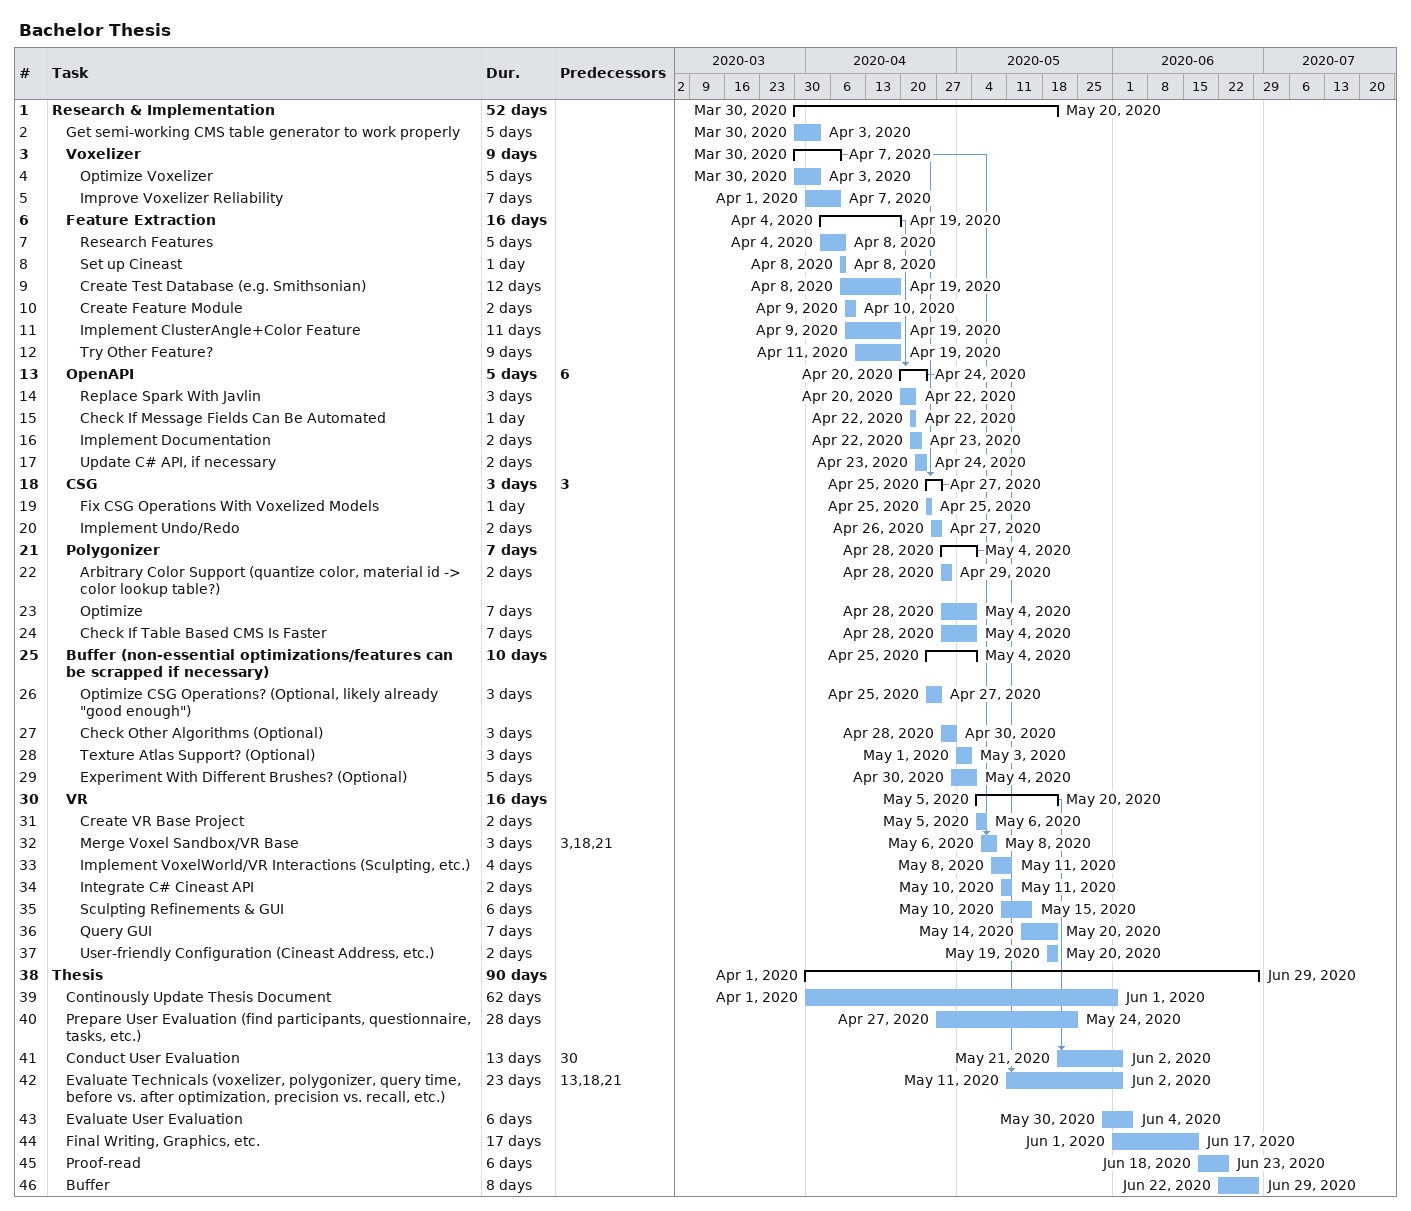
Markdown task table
Bachelor Thesis

| ID | Level | Task | Duration | Start | Finish | Predecessors |
|---|---|---|---|---|---|---|
| 1 | 1 | **Research & Implementation** | 52d | 2020-03-30 | 2020-05-20 |  |
| 2 | 2 | Get semi-working CMS table generator to work properly | 5d | 2020-03-30 | 2020-04-03 |  |
| 3 | 2 | **Voxelizer** | 9d | 2020-03-30 | 2020-04-07 |  |
| 4 | 3 | Optimize Voxelizer | 5d | 2020-03-30 | 2020-04-03 |  |
| 5 | 3 | Improve Voxelizer Reliability | 7d | 2020-04-01 | 2020-04-07 |  |
| 6 | 2 | **Feature Extraction** | 16d | 2020-04-04 | 2020-04-19 |  |
| 7 | 3 | Research Features | 5d | 2020-04-04 | 2020-04-08 |  |
| 8 | 3 | Set up Cineast | 1d | 2020-04-08 | 2020-04-08 |  |
| 9 | 3 | Create Test Database (e.g. Smithsonian) | 12d | 2020-04-08 | 2020-04-19 |  |
| 10 | 3 | Create Feature Module | 2d | 2020-04-09 | 2020-04-10 |  |
| 11 | 3 | Implement ClusterAngle+Color Feature | 11d | 2020-04-09 | 2020-04-19 |  |
| 12 | 3 | Try Other Feature? | 9d | 2020-04-11 | 2020-04-19 |  |
| 13 | 2 | **OpenAPI** | 5d | 2020-04-20 | 2020-04-24 | 6 |
| 14 | 3 | Replace Spark With Javlin | 3d | 2020-04-20 | 2020-04-22 |  |
| 15 | 3 | Check If Message Fields Can Be Automated | 1d | 2020-04-22 | 2020-04-22 |  |
| 16 | 3 | Implement Documentation | 2d | 2020-04-22 | 2020-04-23 |  |
| 17 | 3 | Update C# API, if necessary | 2d | 2020-04-23 | 2020-04-24 |  |
| 18 | 2 | **CSG** | 3d | 2020-04-25 | 2020-04-27 | 3 |
| 19 | 3 | Fix CSG Operations With Voxelized Models | 1d | 2020-04-25 | 2020-04-25 |  |
| 20 | 3 | Implement Undo/Redo | 2d | 2020-04-26 | 2020-04-27 |  |
| 21 | 2 | **Polygonizer** | 7d | 2020-04-28 | 2020-05-04 |  |
| 22 | 3 | Arbitrary Color Support (quantize color, material id -> color lookup table?) | 2d | 2020-04-28 | 2020-04-29 |  |
| 23 | 3 | Optimize | 7d | 2020-04-28 | 2020-05-04 |  |
| 24 | 3 | Check If Table Based CMS Is Faster | 7d | 2020-04-28 | 2020-05-04 |  |
| 25 | 2 | **Buffer (non-essential optimizations/features can be scrapped if necessary)** | 10d | 2020-04-25 | 2020-05-04 |  |
| 26 | 3 | Optimize CSG Operations? (Optional, likely already "good enough") | 3d | 2020-04-25 | 2020-04-27 |  |
| 27 | 3 | Check Other Algorithms (Optional) | 3d | 2020-04-28 | 2020-04-30 |  |
| 28 | 3 | Texture Atlas Support? (Optional) | 3d | 2020-05-01 | 2020-05-03 |  |
| 29 | 3 | Experiment With Different Brushes? (Optional) | 5d | 2020-04-30 | 2020-05-04 |  |
| 30 | 2 | **VR** | 16d | 2020-05-05 | 2020-05-20 |  |
| 31 | 3 | Create VR Base Project | 2d | 2020-05-05 | 2020-05-06 |  |
| 32 | 3 | Merge Voxel Sandbox/VR Base | 3d | 2020-05-06 | 2020-05-08 | 3, 18, 21 |
| 33 | 3 | Implement VoxelWorld/VR Interactions (Sculpting, etc.) | 4d | 2020-05-08 | 2020-05-11 |  |
| 34 | 3 | Integrate C# Cineast API | 2d | 2020-05-10 | 2020-05-11 |  |
| 35 | 3 | Sculpting Refinements & GUI | 6d | 2020-05-10 | 2020-05-15 |  |
| 36 | 3 | Query GUI | 7d | 2020-05-14 | 2020-05-20 |  |
| 37 | 3 | User-friendly Configuration (Cineast Address, etc.) | 2d | 2020-05-19 | 2020-05-20 |  |
| 38 | 1 | **Thesis** | 90d | 2020-04-01 | 2020-06-29 |  |
| 39 | 2 | Continously Update Thesis Document | 62d | 2020-04-01 | 2020-06-01 |  |
| 40 | 2 | Prepare User Evaluation (find participants, questionnaire, tasks, etc.) | 28d | 2020-04-27 | 2020-05-24 |  |
| 41 | 2 | Conduct User Evaluation | 13d | 2020-05-21 | 2020-06-02 | 30 |
| 42 | 2 | Evaluate Technicals (voxelizer, polygonizer, query time, before vs. after optimization, precision vs. recall, etc.) | 23d | 2020-05-11 | 2020-06-02 | 13, 18, 21 |
| 43 | 2 | Evaluate User Evaluation | 6d | 2020-05-30 | 2020-06-04 |  |
| 44 | 2 | Final Writing, Graphics, etc. | 17d | 2020-06-01 | 2020-06-17 |  |
| 45 | 2 | Proof-read | 6d | 2020-06-18 | 2020-06-23 |  |
| 46 | 2 | Buffer | 8d | 2020-06-22 | 2020-06-29 |  |
